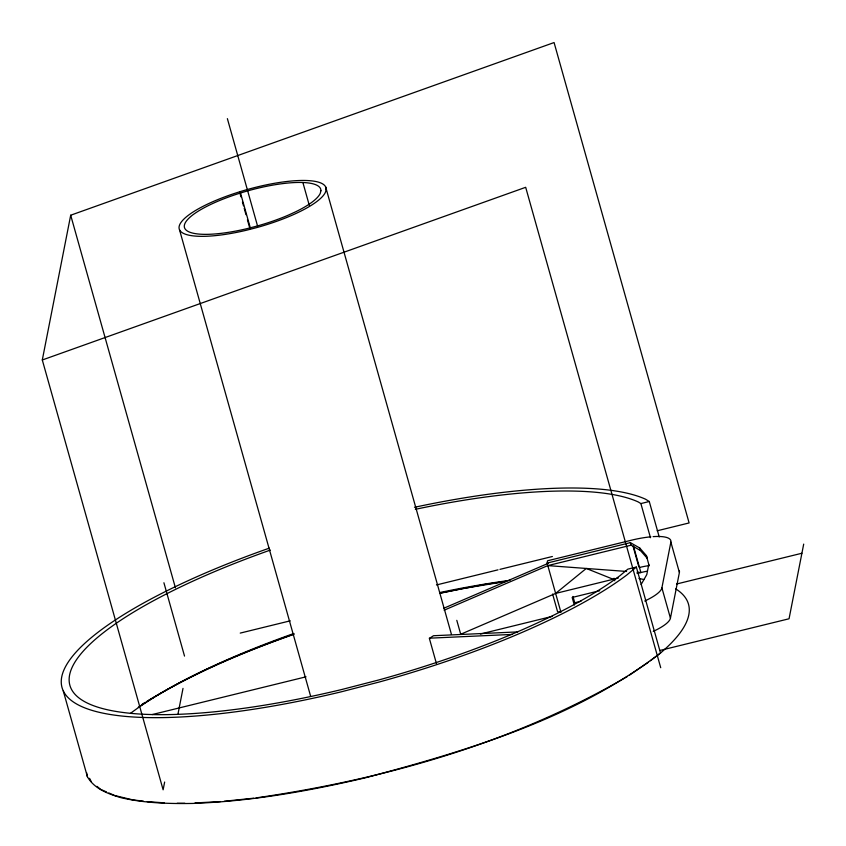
<?xml version="1.0" encoding="UTF-8"?>
<svg xmlns="http://www.w3.org/2000/svg" width="846" height="846" viewBox="0 0 846 846"><rect width="100%" height="100%" fill="white"/><g stroke="black" fill="none" stroke-linecap="round" stroke-linejoin="round"><path stroke-width="1.27" d="M164.642 782.042L163.119 789.804L42.3 359.984L70.694 215.222L554.077 42.554L689.109 522.944L657.162 530.791M178.062 713.622L183.011 688.39M560.961 612.377L547.108 563.076L547.552 560.782L631.359 540.224A43.484 11.178 -15.7 0 1 650.828 536.819M648.766 564.525L646.788 574.582L641.131 584.512M653.26 631.37A43.484 11.178 -15.7 0 0 670.434 618.183L661.9 587.843L670.867 542.127A43.484 11.178 -15.7 0 0 653.123 536.628M670.434 618.183L679.401 572.467A43.484 11.178 -15.7 0 0 679.349 570.965M803.7 544.105L789.054 618.775L659.806 650.489M63.249 690.822L87.413 776.787C94.498 789.075 108.447 793.971 121.295 797.767C144.666 803.14 168.714 803.816 192.581 803.446C250.976 801.321 308.748 791.116 365.535 777.76C468.515 750.381 574.794 718.635 660.515 653.017L636.351 567.053L626.791 575.005A313.126 80.518 -15.7 0 1 379.325 681.992L341.372 691.795A313.126 80.518 -15.7 0 1 63.482 691.298A313.126 80.518 -15.7 0 1 269.335 548.145M456.798 620.34L460.71 634.246L555.632 593.416L586.267 568.459L613.255 579.277L618.278 578.051M648.343 662.302L629.519 675.108M650.373 660.758L660.515 653.017A312.523 80.359 -15.7 0 0 675.7 588.869M141.726 704.676L144.983 702.434M429.821 638.159L433.48 635.727L517.826 631.899M138.321 707.245C186.099 675.32 239.799 653.598 293.604 634.14M627.394 676.462C514.231 742.64 385.3 779.166 256.158 797.884M147.045 701.218L154.268 696.977M155.304 696.374C199.254 670.899 246.186 650.923 294.112 634.236M443.886 608.211L548.261 563.32M444.129 610.199L547.817 565.604L631.105 545.184L640.411 550.513L647.095 558.138L646.386 555.611L639.703 547.986L630.365 542.646L547.108 563.076M42.3 359.984L525.683 187.304L660.715 667.706M415.365 509.313A304.951 78.414 -15.7 0 1 638.254 501.953L640.877 503.571L649.273 501.519L659.214 536.914M240.243 633.094L290.252 620.827M436.441 584.956L497.987 569.844M499.975 569.358L552.375 556.499M636.351 567.053L627.848 569.136L619.917 575.735A304.951 78.414 -15.7 0 1 378.902 679.93L341.943 689.469A304.951 78.414 -15.7 0 1 71.402 689.173A304.951 78.414 -15.7 0 1 270.403 550.059M637.112 573.44L643.869 571.843A35.331 9.084 -15.7 0 1 647.116 571.209M555.632 593.416L613.255 579.277M599.729 590.698L572.171 597.466L574.307 605.049M581.012 601.231L574.751 602.764L572.975 596.441M676.557 584.015L801.902 553.252M152.206 714.563L306.051 676.811M480.422 634.014L552.227 616.396M639.46 567.465L642.442 566.788A35.331 9.084 -15.7 0 1 648.861 565.636M439.656 593.152L484.007 584.565L506.426 581.234M439.687 593.353L462.783 588.541L506.416 581.371M253.62 798.212L224.296 801.247M220.457 801.574L195.003 802.949M512.137 634.426L429.303 638.191L436.409 663.476M184.851 803.288L177.163 803.277M164.198 802.854L147.278 801.617M547.817 565.604L626.579 571.452M636.985 572.234L640.887 572.52L633.421 545.977M143.355 801.151L132.875 799.904L114.644 795.504L108.838 792.966M559.841 612.166L557.588 611.732L552.607 594.04M106.522 791.951L100.716 789.413L96.952 786.346M649.273 501.519L645.614 499.246A313.126 80.518 -15.7 0 0 414.477 507.293M89.539 778.32L91.315 781.746M670.867 542.127L679.401 572.467M640.877 503.571L650.468 537.707M639.703 547.986L640.411 550.513M633.136 546.548L638.825 566.767M630.365 542.646L631.074 545.173M614.059 578.252L614.767 580.779M325.678 186.977L451.426 634.341M302.879 182.503L309.308 205.377M227.373 118.641L257.575 226.094M240.497 193.004L250.501 228.589M239.566 191.82L240.994 196.906M242.421 201.983L243.5 205.8M244.208 208.338L245.996 214.694M247.423 219.78L249.57 227.405M179.521 229.816L310.63 696.247M70.694 215.222L175.429 587.833M163.913 582.757L184.523 656.084M646.386 555.611L649.136 565.784M86.578 772.599L87.413 776.787M661.9 587.843A43.484 11.178 -15.7 0 1 644.737 601.02M130.474 713.358A304.951 78.414 -15.7 0 1 293.858 633.495M440.068 592.486A304.951 78.414 -15.7 0 1 510.053 580.324M638.994 578.495A304.951 78.414 -15.7 0 1 643.954 579.563M320.909 190.752L320.285 193.279A70.768 18.2 -15.7 0 1 295.592 211.817L288.602 215.021A70.768 18.2 -15.7 0 1 256.179 226.294L247.603 228.505A70.768 18.2 -15.7 0 1 184.386 225.226A70.768 18.2 -15.7 0 1 254.741 188.996A70.768 18.2 -15.7 0 1 320.909 190.752M326.165 189.398L325.488 192.116A76.214 19.595 -15.7 0 1 256.465 227.669L247.222 230.049A76.214 19.595 -15.7 0 1 179.141 226.527A76.214 19.595 -15.7 0 1 254.91 187.505A76.214 19.595 -15.7 0 1 326.165 189.398"/></g></svg>
